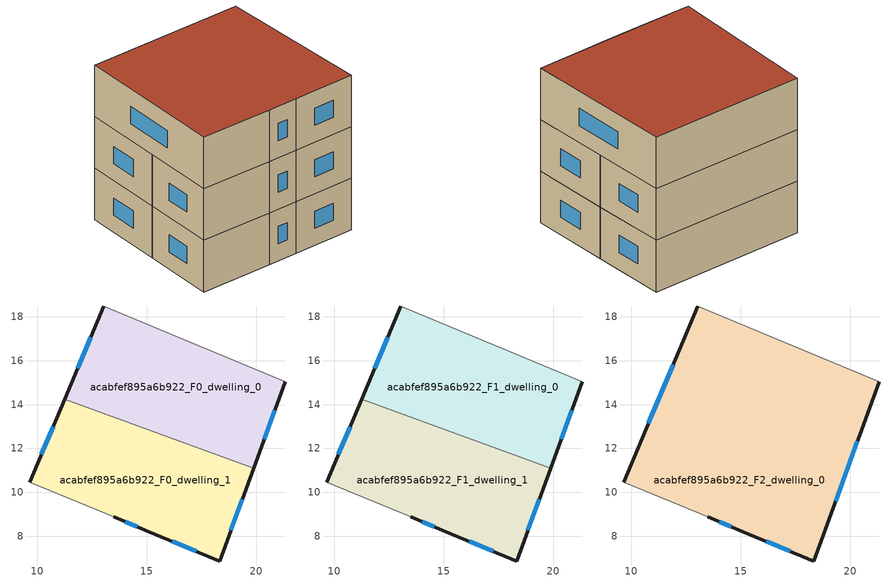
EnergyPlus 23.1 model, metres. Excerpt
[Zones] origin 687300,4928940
acabfef895a6b922_F0_dwelling_0
 floor ground (EU_floor_Construction): 21.31,15.04 19.87,11.1 11.26,14.25 13.04,18.49 z0
 wall outside (EU_wall_Construction): 19.87,11.1 21.31,15.04 / 13.04,18.49 11.26,14.25 z0:3
 wall adiabatic (EU_wall_Construction): 21.31,15.04 13.04,18.49 z0:3
 wall to acabfef895a6b922_F0_dwelling_1 (EU_wall_Construction): 11.25,14.25 19.87,11.1 z0:3
 window (EU_Window_Construction): 20.35,12.41 20.83,13.73 / 12.45,17.08 11.85,15.66 z1:2
acabfef895a6b922_F0_dwelling_1
 floor ground (EU_floor_Construction): 19.87,11.1 18.32,6.86 15.09,8.2 13.49,8.87 9.66,10.46 11.26,14.25 z0
 wall outside (EU_wall_Construction): 11.26,14.25 9.66,10.46 / 13.49,8.87 15.09,8.2 18.32,6.86 19.87,11.1 z0:3
 wall adiabatic (EU_wall_Construction): 9.66,10.46 13.49,8.87 z0:3
 window (EU_Window_Construction): 10.72,12.99 10.19,11.73 / 18.84,8.27 19.35,9.69 / 16.17,7.76 17.25,7.31 / 14.03,8.65 14.56,8.43 z1:2
acabfef895a6b922_F1_dwelling_0
 floor to acabfef895a6b922_F0_dwelling_0 (EU_floor_Construction): 21.31,15.04 19.87,11.1 11.25,14.25 13.04,18.49 z3
 wall outside (EU_wall_Construction): 19.87,11.1 21.31,15.04 / 13.04,18.49 11.26,14.25 z3:6
 wall adiabatic (EU_wall_Construction): 21.31,15.04 13.04,18.49 z3:6
 wall to acabfef895a6b922_F1_dwelling_1 (EU_wall_Construction): 11.25,14.25 19.87,11.1 z3:6
 window (EU_Window_Construction): 20.35,12.41 20.83,13.73 / 12.45,17.08 11.85,15.66 z4:5
acabfef895a6b922_F1_dwelling_1
 floor to acabfef895a6b922_F0_dwelling_1 (EU_floor_Construction): 19.87,11.1 18.32,6.86 15.09,8.2 13.49,8.87 9.66,10.46 11.25,14.25 z3
 wall outside (EU_wall_Construction): 11.26,14.25 9.66,10.46 / 13.49,8.87 15.09,8.2 18.32,6.86 19.87,11.1 z3:6
 wall adiabatic (EU_wall_Construction): 9.66,10.46 13.49,8.87 z3:6
 window (EU_Window_Construction): 10.72,12.99 10.19,11.73 / 18.84,8.27 19.35,9.69 / 16.17,7.76 17.25,7.31 / 14.03,8.65 14.56,8.43 z4:5
acabfef895a6b922_F2_dwelling_0
 floor to acabfef895a6b922_F1_dwelling_0 (EU_floor_Construction): 21.31,15.04 19.87,11.1 11.26,14.25 13.04,18.49 z6
 floor to acabfef895a6b922_F1_dwelling_1 (EU_floor_Construction): 19.87,11.1 18.32,6.86 15.09,8.2 13.49,8.87 9.66,10.46 11.26,14.25 z6
 wall outside (EU_wall_Construction): 13.04,18.49 9.66,10.46 / 13.49,8.87 15.09,8.2 18.32,6.86 21.31,15.04 z6:9
 wall adiabatic (EU_wall_Construction): 9.66,10.46 13.49,8.87 / 21.31,15.04 13.04,18.49 z6:9
 window (EU_Window_Construction): 11.92,15.82 10.79,13.14 / 19.32,9.59 20.32,12.32 / 16.17,7.76 17.25,7.31 / 14.03,8.65 14.56,8.43 z7:8
 roof outside (EU_roof_Construction): 18.32,6.86 21.31,15.04 13.04,18.49 9.66,10.46 13.49,8.87 15.09,8.2 z9
[Building]
EU S2 Campaign: North Axis=0; Terrain=City; Solar Distribution=FullExterior
[Site:Location]
Bologna: Latitude=44.5; Longitude=11.25; Time Zone=1; Elevation=37
[SizingPeriod:WeatherFileDays]
AnnualSizingPeriod: Begin Month=1; Begin Day of Month=1; End Month=12; End Day of Month=31; Day of Week for Start Day=Monday; Use Weather File Daylight Saving Period=No; Use Weather File Rain and Snow Indicators=No
[MATERIAL]
EU_InternalMass_Material: Roughness=MediumRough; Thickness=0.1; Conductivity=1; Density=1800; Specific Heat=900; Thermal Absorptance=0.9; Solar Absorptance=0.7; Visible Absorptance=0.7
[MATERIAL:NOMASS] Roughness=MediumRough; Thermal Absorptance=0.9; Solar Absorptance=0.7; Visible Absorptance=0.7
Name | Thermal Resistance
EU_wall_NoMass | 0.937881
EU_roof_NoMass | 0.548572
EU_floor_NoMass | 0.71348
[WINDOWMATERIAL:SIMPLEGLAZINGSYSTEM]
EU_Window_SimpleGlazing: UFactor=4.25633; Solar Heat Gain Coefficient=0.85; Visible Transmittance=0.85
[CONSTRUCTION]
EU_wall_Construction: EU_wall_NoMass
EU_roof_Construction: EU_roof_NoMass
EU_floor_Construction: EU_floor_NoMass
EU_InternalMass_Construction: EU_InternalMass_Material
EU_Window_Construction: EU_Window_SimpleGlazing
[ZONE] Type=1; Multiplier=1; Ceiling Height=autocalculate; Floor Area=autocalculate; Part of Total Floor Area=Yes
Name | Volume
acabfef895a6b922_F0_dwelling_0; acabfef895a6b922_F1_dwelling_0 | 119.752
acabfef895a6b922_F2_dwelling_0 | 239.503
acabfef895a6b922_F0_dwelling_1 | 119.756
acabfef895a6b922_F1_dwelling_1 | 119.754
[INTERNALMASS] Construction=EU_InternalMass_Construction
Name | Zone or ZoneList | Surface Area
acabfef895a6b922_F0_dwelling_0_EU_InternalMass | acabfef895a6b922_F0_dwelling_0 | 39.9176
acabfef895a6b922_F0_dwelling_1_EU_InternalMass | acabfef895a6b922_F0_dwelling_1 | 39.9182
acabfef895a6b922_F1_dwelling_0_EU_InternalMass | acabfef895a6b922_F1_dwelling_0 | 39.9176
acabfef895a6b922_F1_dwelling_1_EU_InternalMass | acabfef895a6b922_F1_dwelling_1 | 39.9182
acabfef895a6b922_F2_dwelling_0_EU_InternalMass | acabfef895a6b922_F2_dwelling_0 | 79.8344
[OTHEREQUIPMENT] Fuel Type=Electricity; Design Level Calculation Method=Watts/Area; Power per Zone Floor Area=1; Fraction Latent=0; Fraction Radiant=0; Fraction Lost=0; Carbon Dioxide Generation Rate=0; EndUse Subcategory=EU_Step8_InternalGains
Name | Zone or ZoneList or Space or SpaceList | Schedule
EU_Step8_InternalGain_acabfef895a6b922_F0_dwelling_0_f000 | acabfef895a6b922_F0_dwelling_0 | EU_Step8_GainSchedule_acabfef895a6b922_F0_dwelling_0_f000
EU_Step8_InternalGain_acabfef895a6b922_F0_dwelling_1_f000 | acabfef895a6b922_F0_dwelling_1 | EU_Step8_GainSchedule_acabfef895a6b922_F0_dwelling_1_f000
EU_Step8_InternalGain_acabfef895a6b922_F1_dwelling_0_f000 | acabfef895a6b922_F1_dwelling_0 | EU_Step8_GainSchedule_acabfef895a6b922_F1_dwelling_0_f000
EU_Step8_InternalGain_acabfef895a6b922_F1_dwelling_1_f000 | acabfef895a6b922_F1_dwelling_1 | EU_Step8_GainSchedule_acabfef895a6b922_F1_dwelling_1_f000
EU_Step8_InternalGain_acabfef895a6b922_F2_dwelling_0_f000 | acabfef895a6b922_F2_dwelling_0 | EU_Step8_GainSchedule_acabfef895a6b922_F2_dwelling_0_f000
[ZONEVENTILATION:DESIGNFLOWRATE] Schedule=EU_AlwaysOn; Design Flow Rate Calculation Method=AirChanges/Hour; Air Changes per Hour=0.687892; Ventilation Type=Natural; Fan Pressure Rise=0; Fan Total Efficiency=1; Constant Term Coefficient=1; Temperature Term Coefficient=0; Velocity Term Coefficient=0; Velocity Squared Term Coefficient=0; Minimum Indoor Temperature=-100; Maximum Indoor Temperature=100; Delta Temperature=-100; Minimum Outdoor Temperature=-100; Maximum Outdoor Temperature=100; Maximum Wind Speed=40
Name | Zone or ZoneList or Space or SpaceList
EU_ConstantAir_acabfef895a6b922_F0_dwelling_0 | acabfef895a6b922_F0_dwelling_0
EU_ConstantAir_acabfef895a6b922_F0_dwelling_1 | acabfef895a6b922_F0_dwelling_1
EU_ConstantAir_acabfef895a6b922_F1_dwelling_0 | acabfef895a6b922_F1_dwelling_0
EU_ConstantAir_acabfef895a6b922_F1_dwelling_1 | acabfef895a6b922_F1_dwelling_1
EU_ConstantAir_acabfef895a6b922_F2_dwelling_0 | acabfef895a6b922_F2_dwelling_0
[HVACTEMPLATE:THERMOSTAT] Constant Heating Setpoint=20; Constant Cooling Setpoint=50
EU_HeatOnly_acabfef895a6b922_F0_dwelling_0; EU_HeatOnly_acabfef895a6b922_F0_dwelling_1; EU_HeatOnly_acabfef895a6b922_F1_dwelling_0; EU_HeatOnly_acabfef895a6b922_F1_dwelling_1; EU_HeatOnly_acabfef895a6b922_F2_dwelling_0
[HVACTEMPLATE:ZONE:IDEALLOADSAIRSYSTEM] System Availability Schedule=EU_AlwaysOn; Maximum Heating Supply Air Temperature=50; Minimum Cooling Supply Air Temperature=13; Maximum Heating Supply Air Humidity Ratio=0.0156; Minimum Cooling Supply Air Humidity Ratio=0.0077; Heating Limit=NoLimit; Cooling Limit=NoLimit; Heating Availability Schedule=EU_AlwaysOn; Cooling Availability Schedule=EU_CoolingOff; Dehumidification Control Type=ConstantSensibleHeatRatio; Cooling Sensible Heat Ratio=0.7; Dehumidification Setpoint=60; Humidification Control Type=None; Humidification Setpoint=30; Outdoor Air Method=None; Outdoor Air Flow Rate per Person=0.00944; Outdoor Air Flow Rate per Zone Floor Area=0; Outdoor Air Flow Rate per Zone=0; Demand Controlled Ventilation Type=None; Outdoor Air Economizer Type=NoEconomizer; Heat Recovery Type=None; Sensible Heat Recovery Effectiveness=0.7; Latent Heat Recovery Effectiveness=0.65
Name | Template Thermostat
acabfef895a6b922_F0_dwelling_0 | EU_HeatOnly_acabfef895a6b922_F0_dwelling_0
acabfef895a6b922_F0_dwelling_1 | EU_HeatOnly_acabfef895a6b922_F0_dwelling_1
acabfef895a6b922_F1_dwelling_0 | EU_HeatOnly_acabfef895a6b922_F1_dwelling_0
acabfef895a6b922_F1_dwelling_1 | EU_HeatOnly_acabfef895a6b922_F1_dwelling_1
acabfef895a6b922_F2_dwelling_0 | EU_HeatOnly_acabfef895a6b922_F2_dwelling_0
[SIZING:ZONE] Zone Cooling Design Supply Air Temperature Input Method=SupplyAirTemperature; Zone Cooling Design Supply Air Temperature=13; Zone Heating Design Supply Air Temperature Input Method=SupplyAirTemperature; Zone Heating Design Supply Air Temperature=50; Zone Cooling Design Supply Air Humidity Ratio=0.008; Zone Heating Design Supply Air Humidity Ratio=0.008; Cooling Design Air Flow Method=DesignDay; Cooling Design Air Flow Rate=0; Cooling Minimum Air Flow per Zone Floor Area=0.000762; Cooling Minimum Air Flow=0; Cooling Minimum Air Flow Fraction=0.2; Heating Design Air Flow Method=DesignDay; Heating Design Air Flow Rate=0; Heating Maximum Air Flow per Zone Floor Area=0.002032; Heating Maximum Air Flow=0.141576; Heating Maximum Air Flow Fraction=0.3; Account for Dedicated Outdoor Air System=No; Dedicated Outdoor Air System Control Strategy=NeutralSupplyAir; Dedicated Outdoor Air Low Setpoint Temperature for Design=autosize; Dedicated Outdoor Air High Setpoint Temperature for Design=autosize; Zone Load Sizing Method=Sensible Load Only No Latent Load; Zone Latent Cooling Design Supply Air Humidity Ratio Input Method=HumidityRatioDifference; Zone Cooling Design Supply Air Humidity Ratio Difference=0.005; Zone Latent Heating Design Supply Air Humidity Ratio Input Method=HumidityRatioDifference; Zone Humidification Design Supply Air Humidity Ratio Difference=0.005
acabfef895a6b922_F0_dwelling_0; acabfef895a6b922_F0_dwelling_1; acabfef895a6b922_F1_dwelling_0; acabfef895a6b922_F1_dwelling_1; acabfef895a6b922_F2_dwelling_0
[SCHEDULE:CONSTANT]
Name | Hourly Value
EU_AlwaysOn | 1
EU_CoolingOff | 0
[SCHEDULE:FILE] Column Number=1; Rows to Skip at Top=0; Number of Hours of Data=8760; Column Separator=Comma; Interpolate to Timestep=No; Minutes per Item=60; Adjust Schedule for Daylight Savings=Yes
Name | File
EU_Step8_GainSchedule_acabfef895a6b922_F0_dwelling_0_f000 | ../../schedules/acabfef895a6b922/acabfef895a6b922_F0_dwelling_0_f000_gain.csv
EU_Step8_GainSchedule_acabfef895a6b922_F0_dwelling_1_f000 | ../../schedules/acabfef895a6b922/acabfef895a6b922_F0_dwelling_1_f000_gain.csv
EU_Step8_GainSchedule_acabfef895a6b922_F1_dwelling_0_f000 | ../../schedules/acabfef895a6b922/acabfef895a6b922_F1_dwelling_0_f000_gain.csv
EU_Step8_GainSchedule_acabfef895a6b922_F1_dwelling_1_f000 | ../../schedules/acabfef895a6b922/acabfef895a6b922_F1_dwelling_1_f000_gain.csv
EU_Step8_GainSchedule_acabfef895a6b922_F2_dwelling_0_f000 | ../../schedules/acabfef895a6b922/acabfef895a6b922_F2_dwelling_0_f000_gain.csv
